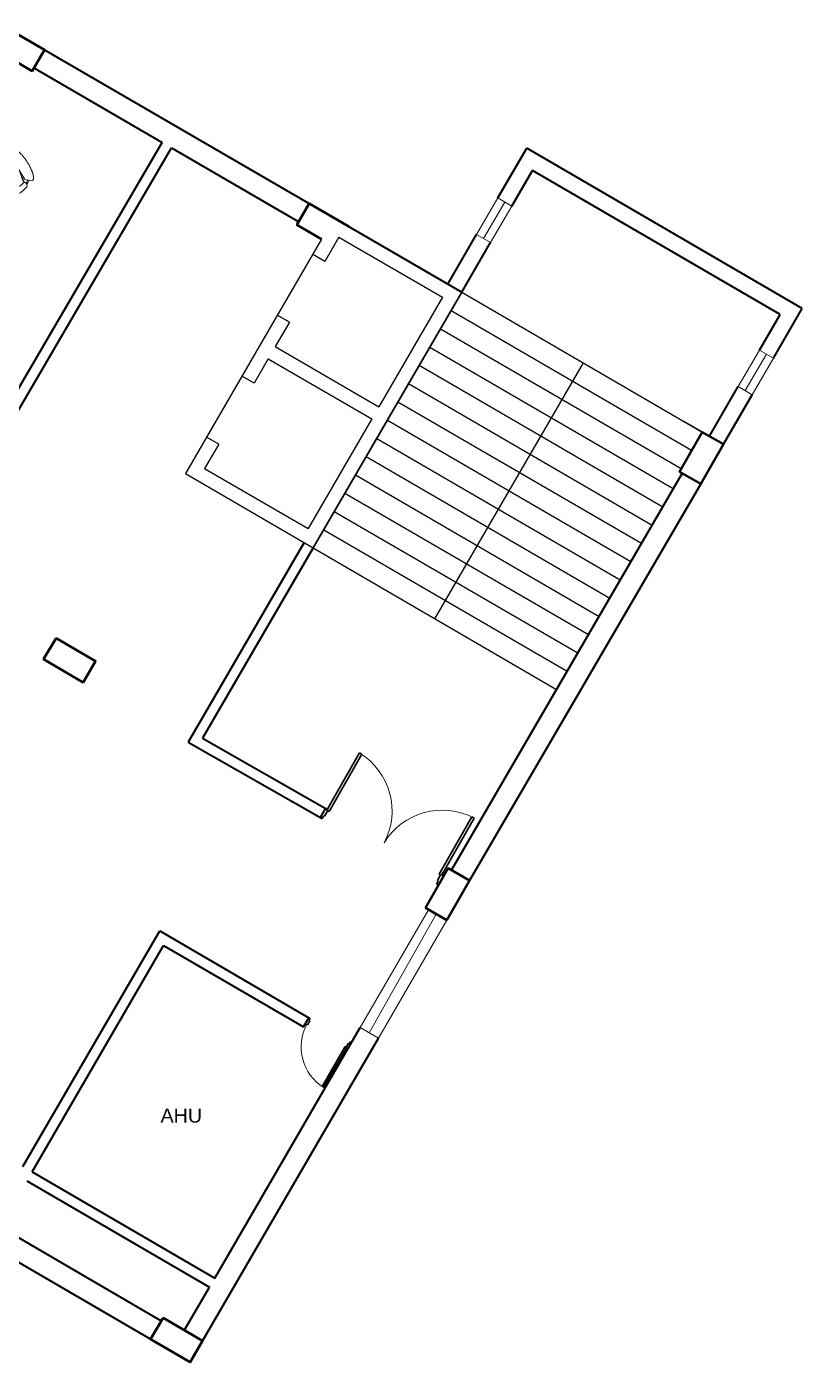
# Model space of a CAD drawing. Header units: millimetres. Extents: x 3079 to 579737, y 1565 to 1161826.
# Drawn here: x 133642 to 144658, y 551787 to 570755 of the extents above; entities that cross this region are included whole.
import ezdxf

# ---------------------------------------------------------------- set-up
doc = ezdxf.new("R2010")
doc.units = ezdxf.units.MM
for name, color, linetype, lineweight in [('1', 7, 'Continuous', 35), ('A_COL', 250, 'Continuous', 40), ('A_ELE1', 250, 'Continuous', 20), ('A_WIN-DOR', 250, 'Continuous', 30), ('IG-Area', 250, 'Continuous', 30), ('SILL', 251, 'Continuous', 18), ('WINDOW', 252, 'Continuous', 15)]:
    doc.layers.add(name, color=color, linetype=linetype, lineweight=lineweight)
doc.layers.add('FURNITURE', color=253, linetype='Continuous', lineweight=5, transparency=0.05)
doc.styles.get("Standard").update_dxf_attribs({"font": 'arial.ttf'})

# ---------------------------------------------------------------- blocks, each defined once
blk = doc.blocks.new('AP00XXXX$0$A$C53421247')
at = {"color": 0}
for p, q in [((126, 628), (132, 630)), ((132, 630), (137, 632)), ((137, 632), (144, 634)), ((144, 634), (149, 636)), ((149, 636), (157, 638)), ((157, 638), (163, 639)), ((163, 639), (170, 641)), ((170, 641), (178, 643)), ((178, 643), (186, 644)), ((186, 644), (194, 646)), ((194, 646), (202, 647)), ((202, 647), (210, 648)), ((210, 648), (219, 649)), ((219, 649), (227, 650)), ((227, 650), (236, 651)), ((236, 651), (245, 652)), ((245, 652), (254, 652)), ((254, 652), (263, 653)), ((263, 653), (273, 653)), ((273, 653), (282, 654)), ((282, 654), (292, 654)), ((292, 654), (302, 654)), ((302, 654), (311, 654)), ((311, 654), (321, 654)), ((321, 654), (331, 654)), ((331, 654), (341, 654)), ((341, 654), (351, 653)), ((351, 653), (361, 653)), ((361, 653), (371, 652)), ((371, 652), (381, 652)), ((381, 652), (390, 651)), ((390, 651), (401, 650)), ((401, 650), (410, 649)), ((410, 649), (420, 648)), ((420, 648), (430, 646)), ((430, 646), (439, 646)), ((439, 646), (449, 644)), ((449, 644), (458, 642)), ((458, 642), (468, 641)), ((468, 641), (477, 639)), ((477, 639), (486, 637)), ((486, 637), (495, 636)), ((495, 636), (504, 634)), ((504, 634), (513, 632)), ((513, 632), (520, 630)), ((7, 368), (36, 460)), ((90, 476), (63, 478)), ((73, 477), (80, 503)), ((80, 503), (99, 534)), ((82, 595), (83, 598)), ((82, 593), (82, 595)), ((140, 501), (82, 587)), ((83, 598), (85, 600)), ((85, 600), (87, 604)), ((87, 604), (90, 607)), ((90, 607), (92, 609)), ((92, 609), (95, 612)), ((95, 493), (93, 475)), ((95, 612), (99, 614)), ((113, 514), (95, 493)), ((99, 614), (103, 617)), ((99, 534), (115, 538)), ((113, 453), (100, 394)), ((103, 617), (106, 619)), ((106, 619), (111, 621)), ((111, 621), (115, 624)), ((120, 459), (111, 457)), ((127, 514), (113, 514)), ((115, 624), (120, 626)), ((120, 626), (126, 628)), ((123, 459), (120, 459)), ((145, 454), (123, 459)), ((134, 510), (127, 514)), ((151, 491), (140, 501)), ((160, 452), (145, 454)), ((165, 488), (151, 491)), ((168, 452), (160, 452)), ((166, 452), (165, 488)), ((550, 463), (165, 488)), ((184, 457), (168, 452)), ((255, 473), (184, 457)), ((195, 486), (192, 459)), ((264, 474), (255, 473)), ((327, 478), (264, 474)), ((373, 474), (327, 478)), ((434, 465), (373, 474)), ((461, 459), (434, 465)), ((496, 446), (461, 459)), ((529, 434), (496, 446)), ((520, 465), (518, 438)), ((520, 630), (529, 627)), ((529, 627), (537, 625)), ((545, 430), (529, 434)), ((537, 625), (545, 623)), ((545, 623), (552, 620)), ((545, 430), (550, 463)), ((564, 429), (545, 430)), ((550, 463), (564, 465)), ((552, 620), (559, 618)), ((559, 618), (566, 616)), ((564, 465), (576, 474)), ((588, 432), (564, 429)), ((566, 616), (573, 614)), ((573, 614), (580, 611)), ((576, 474), (643, 549)), ((580, 611), (586, 608)), ((585, 483), (591, 485)), ((586, 608), (592, 605)), ((591, 432), (588, 432)), ((591, 485), (604, 482)), ((597, 428), (591, 432)), ((592, 605), (597, 603)), ((597, 603), (603, 600)), ((603, 600), (608, 597)), ((604, 482), (620, 461)), ((618, 502), (606, 508)), ((608, 597), (613, 595)), ((613, 595), (617, 591)), ((617, 591), (621, 588)), ((633, 471), (618, 502)), ((620, 461), (621, 444)), ((621, 588), (625, 586)), ((650, 442), (623, 444)), ((625, 586), (629, 582)), ((629, 582), (632, 580)), ((632, 580), (635, 576)), ((636, 460), (633, 471)), ((635, 576), (637, 574)), ((638, 443), (636, 460)), ((637, 574), (639, 571)), ((639, 571), (641, 568)), ((641, 568), (642, 565)), ((642, 565), (643, 562)), ((643, 562), (644, 559)), ((644, 559), (645, 556)), ((645, 556), (645, 553)), ((690, 327), (673, 421)), ((2, 245), (0, 325)), ((26, 220), (76, 217)), ((83, 159), (80, 217)), ((97, 312), (98, 282)), ((98, 280), (103, 245)), ((588, 250), (580, 218)), ((593, 282), (588, 252)), ((595, 413), (600, 364)), ((682, 205), (691, 283)), ((90, 114), (83, 159)), ((90, 111), (90, 114)), ((90, 110), (90, 111)), ((91, 107), (90, 110)), ((92, 105), (91, 107)), ((92, 102), (92, 105)), ((93, 100), (92, 102)), ((94, 98), (93, 100)), ((95, 96), (94, 98)), ((96, 93), (95, 96)), ((97, 91), (96, 93)), ((99, 89), (97, 91)), ((100, 87), (99, 89)), ((101, 84), (100, 87)), ((103, 82), (101, 84)), ((105, 80), (103, 82)), ((107, 78), (105, 80)), ((109, 76), (107, 78)), ((111, 73), (109, 76)), ((113, 72), (111, 73)), ((116, 69), (113, 72)), ((118, 67), (116, 69)), ((120, 65), (118, 67)), ((123, 63), (120, 65)), ((125, 60), (123, 63)), ((128, 59), (125, 60)), ((132, 57), (128, 59)), ((135, 54), (132, 57)), ((138, 53), (135, 54)), ((141, 51), (138, 53)), ((144, 49), (141, 51)), ((148, 47), (144, 49)), ((151, 45), (148, 47)), ((155, 44), (151, 45)), ((158, 42), (155, 44)), ((162, 40), (158, 42)), ((165, 38), (162, 40)), ((169, 36), (165, 38)), ((173, 34), (169, 36)), ((178, 33), (173, 34)), ((182, 31), (178, 33)), ((186, 30), (182, 31)), ((190, 28), (186, 30)), ((194, 27), (190, 28)), ((199, 25), (194, 27)), ((204, 24), (199, 25)), ((207, 22), (204, 24)), ((212, 21), (207, 22)), ((217, 19), (212, 21)), ((221, 18), (217, 19)), ((226, 17), (221, 18)), ((231, 16), (226, 17)), ((236, 15), (231, 16)), ((241, 14), (236, 15)), ((246, 13), (241, 14)), ((250, 11), (246, 13)), ((256, 10), (250, 11)), ((261, 9), (256, 10)), ((266, 8), (261, 9)), ((271, 8), (266, 8)), ((276, 7), (271, 8)), ((281, 6), (276, 7)), ((287, 5), (281, 6)), ((291, 4), (287, 5)), ((297, 4), (291, 4)), ((302, 4), (297, 4)), ((307, 2), (302, 4)), ((313, 2), (307, 2)), ((318, 2), (313, 2)), ((323, 1), (318, 2)), ((328, 1), (323, 1)), ((334, 1), (328, 1)), ((339, 1), (334, 1)), ((344, 0), (339, 1)), ((350, 1), (344, 0)), ((356, 0), (350, 1)), ((360, 0), (356, 0)), ((366, 0), (360, 0)), ((371, 0), (366, 0)), ((376, 1), (371, 0)), ((382, 0), (376, 1)), ((387, 1), (382, 0)), ((392, 1), (387, 1)), ((397, 1), (392, 1)), ((402, 1), (397, 1)), ((407, 2), (402, 1)), ((412, 2), (407, 2)), ((417, 3), (412, 2)), ((423, 3), (417, 3)), ((427, 4), (423, 3)), ((432, 4), (427, 4)), ((437, 6), (432, 4)), ((442, 6), (437, 6)), ((447, 7), (442, 6)), ((451, 8), (447, 7)), ((455, 9), (451, 8)), ((460, 9), (455, 9)), ((465, 10), (460, 9)), ((469, 12), (465, 10)), ((474, 12), (469, 12)), ((478, 13), (474, 12)), ((482, 15), (478, 13)), ((486, 16), (482, 15)), ((490, 17), (486, 16)), ((494, 18), (490, 17)), ((498, 19), (494, 18)), ((502, 21), (498, 19)), ((506, 22), (502, 21)), ((510, 23), (506, 22)), ((514, 25), (510, 23)), ((517, 27), (514, 25)), ((520, 28), (517, 27)), ((524, 30), (520, 28)), ((528, 31), (524, 30)), ((530, 33), (528, 31)), ((533, 35), (530, 33)), ((537, 36), (533, 35)), ((539, 38), (537, 36)), ((542, 40), (539, 38)), ((545, 42), (542, 40)), ((547, 43), (545, 42)), ((550, 46), (547, 43)), ((552, 47), (550, 46)), ((555, 49), (552, 47)), ((557, 51), (555, 49)), ((559, 53), (557, 51)), ((561, 55), (559, 53)), ((563, 57), (561, 55)), ((565, 59), (563, 57)), ((567, 61), (565, 59)), ((568, 63), (567, 61)), ((569, 65), (568, 63)), ((571, 67), (569, 65)), ((572, 70), (571, 67)), ((573, 71), (572, 70)), ((574, 74), (573, 71)), ((575, 76), (574, 74)), ((576, 78), (575, 76)), ((577, 81), (576, 78)), ((577, 82), (590, 128)), ((577, 82), (577, 81)), ((590, 128), (600, 187)), ((602, 186), (655, 183))]:
    blk.add_line(p, q, dxfattribs=at)
for centre, radius, start, end in [((60, 452), 25.4, 85.1777, 163.418), ((88, 591), 6.35, 164.3929, 214.029), ((87, 451), 25.4, 6.3757, 85.1777), ((620, 418), 25.4, 85.208, 169.2349), ((620, 418), 25.4, 169.2349, 190.8913), ((638, 553), 6.35, 318.2555, 357.1149), ((648, 417), 25.4, 9.9024, 85.208), ((153, 324), 152, 163.1174, 179.4456), ((28, 245), 25.4, 180.1777, 266.5099), ((78, 242), 25.4, 266.5099, 4.8356), ((446, 342), 350, 171.2066, 184.7536), ((124, 283), 25.4, 182.6801, 187.8199), ((604, 212), 25.4, 165.2, 266.5099), ((563, 256), 25.4, 345.2, 350.3398), ((251, 353), 350, 348.2663, 1.8132), ((539, 300), 152, 353.5743, 9.9024), ((657, 209), 25.4, 266.5099, 353.5743)]:
    blk.add_arc(centre, radius, start, end, dxfattribs=at)

msp = doc.modelspace()

# ---------------------------------------------------------------- linework, layer by layer
for p, q in [((138005, 568041), (138005, 568040)), ((139821, 566986), (138005, 568041)), ((137829, 567737), (136950, 566225)), ((138077, 567767), (137876, 567421)), ((138077, 567767), (139547, 566913)), ((137876, 567421), (137704, 567522)), ((140230, 567690), (140229, 567688)), ((139820, 566985), (137710, 563352)), ((138766, 565170), (139821, 566986)), ((139820, 566984), (143278, 564974)), ((139547, 566913), (138643, 565357)), ((137374, 566557), (137201, 566657)), ((139669, 566724), (143086, 564739)), ((137374, 566557), (137173, 566211)), ((139518, 566465), (142937, 564479)), ((136950, 566225), (135895, 564409)), ((137173, 566211), (138643, 565357)), ((139367, 566206), (142826, 564196)), ((137073, 566038), (136872, 565692)), ((137073, 566038), (138543, 565184)), ((139217, 565946), (142675, 563937)), ((139439, 562347), (141549, 565979)), ((136872, 565692), (136699, 565793)), ((139066, 565687), (142525, 563677)), ((138915, 565427), (142374, 563418)), ((138543, 565184), (137638, 563628)), ((137711, 563354), (138766, 565170)), ((138766, 565170), (137711, 563354)), ((138765, 565168), (142223, 563158)), ((142976, 565151), (143538, 564825)), ((136369, 564827), (136196, 564928)), ((138614, 564909), (142072, 562899)), ((143278, 564974), (143279, 564976)), ((136369, 564827), (136168, 564482)), ((136168, 564482), (137638, 563628)), ((138463, 564649), (141922, 562640)), ((135895, 564409), (137711, 563354)), ((138312, 564390), (141771, 562380)), ((141168, 561343), (142951, 564412)), ((138162, 564130), (141620, 562121)), ((138011, 563871), (141470, 561861)), ((137860, 563612), (141319, 561602)), ((137710, 563352), (141168, 561343))]:
    msp.add_line(p, q)
at = {"layer": '1'}
for p, q in [((133333, 570754), (139821, 566986)), ((133744, 570169), (135568, 569109)), ((132013, 563033), (135568, 569109)), ((132065, 562826), (135698, 569034)), ((135698, 569034), (137505, 567983)), ((140332, 568323), (140743, 569028)), ((144658, 566752), (140743, 569028)), ((140531, 568207), (140826, 568714)), ((144343, 566668), (140826, 568714)), ((139621, 567099), (140030, 567804)), ((139820, 566984), (140229, 567688)), ((144050, 566163), (144343, 566668)), ((144249, 566048), (144658, 566752)), ((143339, 564940), (143749, 565644)), ((143538, 564825), (143947, 565529)), ((139677, 558776), (142951, 564412)), ((143215, 564261), (139931, 558631)), ((137581, 563429), (135934, 560594)), ((137710, 563353), (136139, 560650)), ((134162, 561607), (134162, 561607)), ((135934, 560594), (137837, 559509)), ((136139, 560650), (137912, 559640)), ((137884, 559655), (137810, 559525)), ((133587, 554567), (135531, 557913)), ((135531, 557913), (137650, 556681)), ((133717, 554492), (135585, 557707)), ((135585, 557707), (137575, 556551)), ((136312, 552984), (138378, 556541)), ((137575, 556551), (137650, 556681)), ((135963, 551787), (138638, 556390)), ((128947, 555879), (135963, 551787)), ((133717, 554492), (136312, 552984)), ((133642, 554362), (136236, 552855)), ((133263, 553709), (135553, 552374)), ((135880, 552241), (136236, 552855)), ((136114, 552047), (136114, 552046)), ((135704, 551938), (135704, 551938))]:
    msp.add_line(p, q, dxfattribs=at)
at = {"layer": 'A_COL'}
for points in [[(133157, 570453), (133333, 570755), (133895, 570427), (133718, 570125)], [(143235, 564999), (143538, 564825), (143215, 564261), (142912, 564434)], [(134058, 562073), (133882, 561771), (134443, 561443), (134619, 561746)], [(139305, 558240), (139609, 558066), (139931, 558631), (139627, 558804)], [(135578, 552417), (135402, 552115), (135963, 551787), (136140, 552090)]]:
    msp.add_lwpolyline(points, close=True, dxfattribs=at)
msp.add_lwpolyline([(137829, 567737), (137480, 567941), (137656, 568243), (138218, 567916)], dxfattribs=at)
at = {"layer": 'A_ELE1', "transparency": 33554687}
for centre, radius, start, end in [((137865, 559617), 966, 332.0667, 58.5824), ((139543, 558662), 966, 62.0665, 148.5823), ((137865, 559617), 966, 332.0666, 332.0667), ((138216, 556265), 676, 151.5846, 238.1004)]:
    msp.add_arc(centre, radius, start, end, dxfattribs=at)
at = {"layer": 'A_WIN-DOR', "transparency": 33554687}
for p, q in [((137905, 559628), (138369, 560442)), ((137937, 559610), (138400, 560423)), ((137884, 559655), (137810, 559525)), ((137837, 559509), (137860, 559549)), ((137860, 559549), (137872, 559542)), ((137872, 559542), (137917, 559622)), ((137912, 559640), (137884, 559655)), ((137912, 559640), (137928, 559668)), ((137810, 559525), (137837, 559509)), ((139500, 558720), (139963, 559532)), ((139532, 558702), (139995, 559515)), ((138718, 559165), (138718, 559165)), ((138718, 559165), (138718, 559165)), ((139464, 558582), (139486, 558622)), ((139475, 558629), (139520, 558708)), ((139486, 558622), (139475, 558629)), ((139566, 558697), (139492, 558567)), ((139538, 558713), (139554, 558741)), ((139538, 558713), (139566, 558697)), ((139492, 558567), (139464, 558582)), ((137617, 556579), (137597, 556590)), ((137621, 556587), (137617, 556579)), ((137662, 556637), (137629, 556582)), ((137669, 556670), (137653, 556642)), ((137653, 556642), (137662, 556637)), ((138203, 556238), (138255, 556329)), ((138236, 556340), (138220, 556313)), ((138166, 556270), (137837, 555704)), ((138188, 556257), (137859, 555691)), ((138183, 556250), (138172, 556230)), ((138212, 556318), (138179, 556262)), ((138183, 556250), (138203, 556238)), ((138220, 556313), (138212, 556318))]:
    msp.add_line(p, q, dxfattribs=at)
at = {"layer": 'A_WIN-DOR'}
for p, q in [((138369, 560442), (138400, 560423)), ((139995, 559515), (139963, 559532)), ((137597, 556590), (137650, 556681)), ((137650, 556681), (137669, 556670)), ((138236, 556340), (138255, 556329))]:
    msp.add_line(p, q, dxfattribs=at)
at = {"layer": 'A_WIN-DOR', "transparency": 33554687}
for points in [[(137905, 559628), (137937, 559610)], [(138718, 559165), (138718, 559165)], [(139532, 558702), (139500, 558720)], [(137621, 556587), (137629, 556582)], [(138188, 556257), (138166, 556270)]]:
    msp.add_lwpolyline(points, dxfattribs=at)
at = {"layer": 'SILL'}
for p, q in [((140332, 568323), (140030, 567804)), ((140230, 567690), (140531, 568207)), ((143749, 565644), (144050, 566163)), ((143947, 565529), (144249, 566048)), ((138378, 556541), (139350, 558214)), ((138638, 556390), (139609, 558066))]:
    msp.add_line(p, q, dxfattribs=at)
at = {"layer": 'WINDOW'}
for p, q in [((140332, 568323), (140531, 568207)), ((140130, 567746), (140431, 568265)), ((140030, 567804), (140229, 567688)), ((144149, 566105), (143848, 565587)), ((144249, 566048), (144050, 566163)), ((143947, 565529), (143749, 565644)), ((138508, 556466), (139457, 558153)), ((138378, 556541), (138638, 556390))]:
    msp.add_line(p, q, dxfattribs=at)

# ---------------------------------------------------------------- block references
at = {"layer": 'FURNITURE', "xscale": 0.9034715759433986, "yscale": 0.9034715759433986, "zscale": 0.9034715759433986, "rotation": 305.6568796191001}
msp.add_blockref('AP00XXXX$0$A$C53421247', (132979, 568755), dxfattribs=at)

# ---------------------------------------------------------------- texts
at = {"layer": 'IG-Area', "insert": (135543, 555391), "char_height": 200, "attachment_point": 1}
msp.add_mtext_dynamic_manual_height_columns('AHU', width=38356.19, gutter_width=12.5, heights=[0], dxfattribs=at)

doc.saveas('drawing.dxf')
